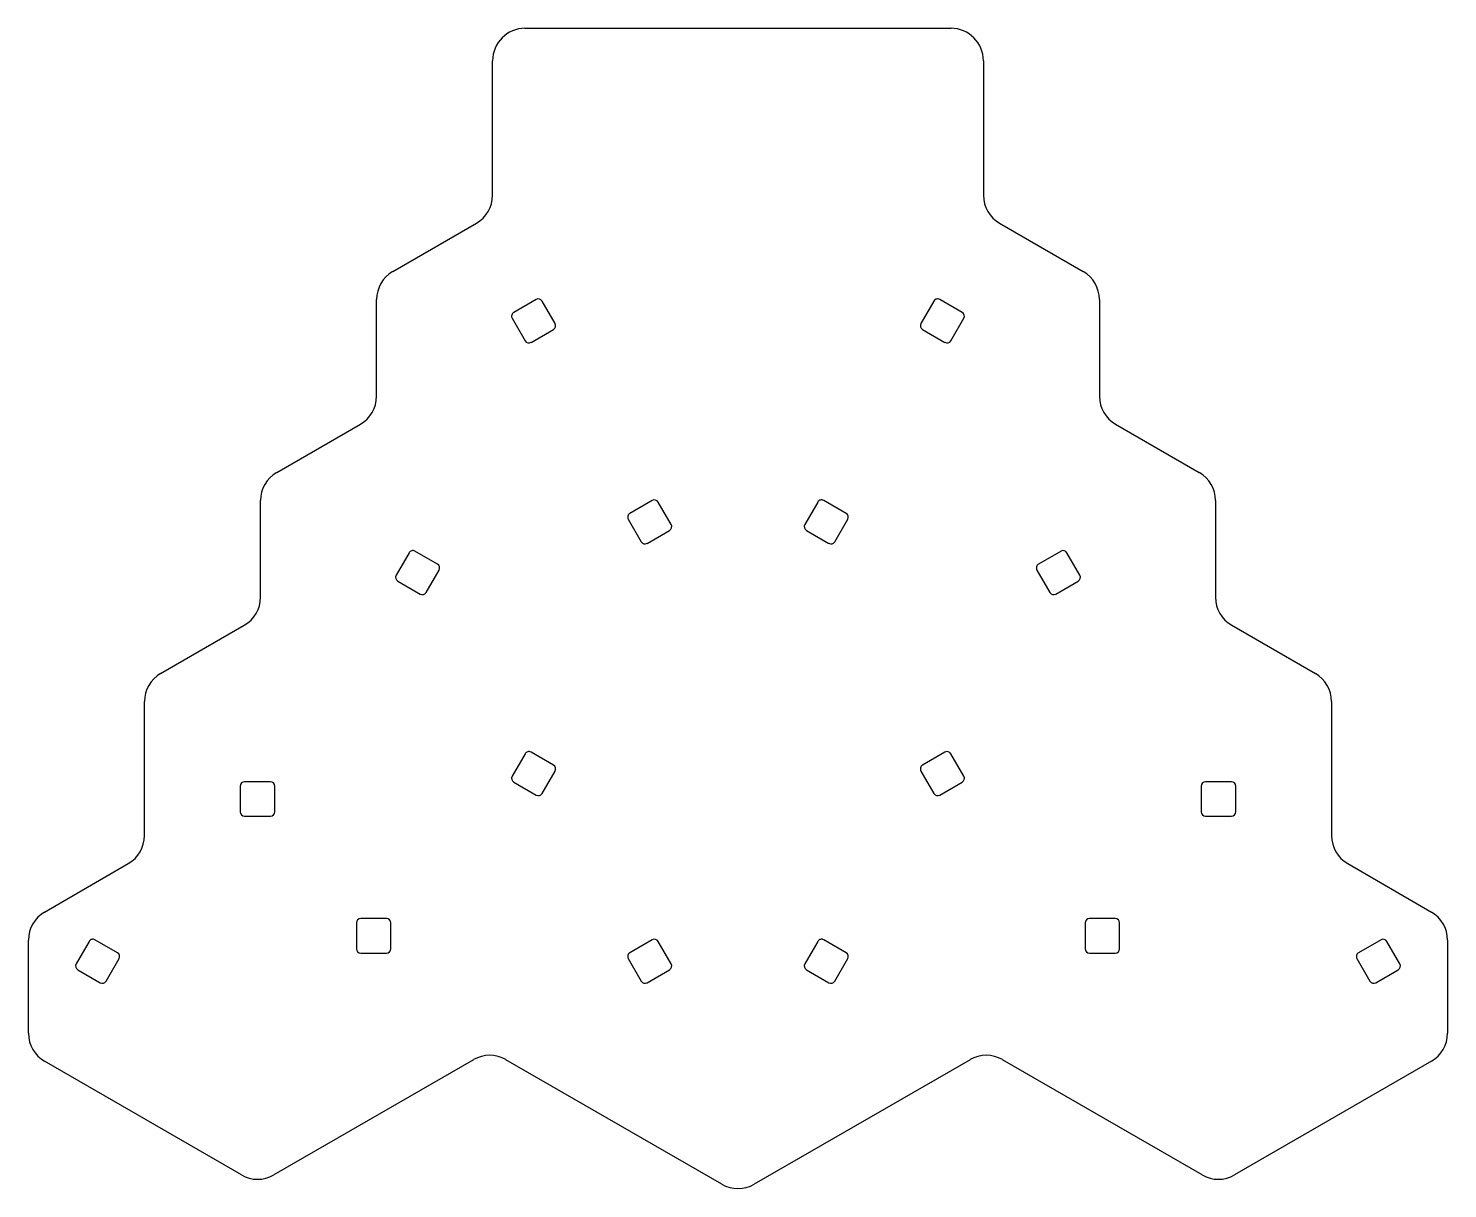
# Model space of a CAD drawing. Header units: millimetres. Extents: x 188 to 320, y -168 to -60.
import ezdxf

# ---------------------------------------------------------------- set-up
doc = ezdxf.new("R2010")
doc.units = ezdxf.units.MM

msp = doc.modelspace()

# ---------------------------------------------------------------- linework, layer by layer
for p, q in [((234.27, -60.31), (273.73, -60.31)), ((231.27, -75.77), (231.27, -63.31)), ((276.73, -63.31), (276.73, -75.77)), ((222.02, -82.84), (229.77, -78.37)), ((278.23, -78.37), (285.98, -82.84)), ((220.52, -94.39), (220.52, -85.44)), ((235.31, -85.42), (233.23, -86.62)), ((274.77, -86.62), (272.69, -85.42)), ((287.48, -85.44), (287.48, -94.39)), ((237.06, -87.65), (235.86, -85.57)), ((272.14, -85.57), (270.94, -87.65)), ((233.08, -87.17), (234.28, -89.25)), ((273.72, -89.25), (274.92, -87.17)), ((234.83, -89.4), (236.91, -88.2)), ((271.09, -88.2), (273.17, -89.4)), ((211.27, -101.46), (219.02, -96.99)), ((288.98, -96.99), (296.73, -101.46)), ((209.77, -113.01), (209.77, -104.06)), ((246.06, -104.04), (243.98, -105.24)), ((247.81, -106.27), (246.61, -104.19)), ((261.39, -104.19), (260.19, -106.27)), ((264.02, -105.24), (261.94, -104.04)), ((298.23, -104.06), (298.23, -113.01)), ((243.83, -105.79), (245.03, -107.87)), ((262.97, -107.87), (264.17, -105.79)), ((245.58, -108.02), (247.66, -106.82)), ((260.34, -106.82), (262.42, -108.02)), ((223.53, -108.89), (222.33, -110.97)), ((226.16, -109.94), (224.08, -108.74)), ((283.92, -108.74), (281.84, -109.94)), ((285.67, -110.97), (284.47, -108.89)), ((222.48, -111.52), (224.56, -112.72)), ((225.11, -112.57), (226.31, -110.49)), ((281.69, -110.49), (282.89, -112.57)), ((283.44, -112.72), (285.52, -111.52)), ((200.52, -120.08), (208.27, -115.61)), ((299.73, -115.61), (307.48, -120.08)), ((199.02, -135.09), (199.02, -122.68)), ((308.98, -122.68), (308.98, -135.09)), ((234.28, -127.51), (233.08, -129.59)), ((236.91, -128.56), (234.83, -127.36)), ((273.17, -127.36), (271.09, -128.56)), ((274.92, -129.59), (273.72, -127.51)), ((210.7, -130.1), (208.3, -130.1)), ((233.23, -130.14), (235.31, -131.34)), ((235.86, -131.19), (237.06, -129.11)), ((270.94, -129.11), (272.14, -131.19)), ((272.69, -131.34), (274.77, -130.14)), ((299.7, -130.1), (297.3, -130.1)), ((207.9, -130.5), (207.9, -132.9)), ((211.1, -132.9), (211.1, -130.5)), ((296.9, -130.5), (296.9, -132.9)), ((300.1, -132.9), (300.1, -130.5)), ((208.3, -133.3), (210.7, -133.3)), ((297.3, -133.3), (299.7, -133.3)), ((189.77, -142.17), (197.52, -137.69)), ((310.48, -137.69), (318.23, -142.17)), ((218.65, -143.18), (218.65, -145.58)), ((221.45, -142.78), (219.05, -142.78)), ((221.85, -145.58), (221.85, -143.18)), ((286.15, -143.18), (286.15, -145.58)), ((288.95, -142.78), (286.55, -142.78)), ((289.35, -145.58), (289.35, -143.18)), ((188.27, -153.4), (188.27, -144.77)), ((193.89, -144.89), (192.69, -146.97)), ((196.52, -145.95), (194.44, -144.75)), ((246.06, -144.75), (243.98, -145.95)), ((247.81, -146.97), (246.61, -144.89)), ((261.39, -144.89), (260.19, -146.97)), ((264.02, -145.95), (261.94, -144.75)), ((313.56, -144.75), (311.48, -145.95)), ((315.31, -146.97), (314.11, -144.89)), ((319.73, -144.77), (319.73, -153.4)), ((195.47, -148.57), (196.67, -146.49)), ((219.05, -145.98), (221.45, -145.98)), ((243.83, -146.49), (245.03, -148.57)), ((262.97, -148.57), (264.17, -146.49)), ((286.55, -145.98), (288.95, -145.98)), ((311.33, -146.49), (312.53, -148.57)), ((192.84, -147.52), (194.92, -148.72)), ((245.58, -148.72), (247.66, -147.52)), ((260.34, -147.52), (262.42, -148.72)), ((313.08, -148.72), (315.16, -147.52)), ((208, -166.53), (189.77, -156)), ((229.5, -155.85), (211, -166.53)), ((252.5, -167.39), (232.5, -155.85)), ((275.5, -155.85), (255.5, -167.39)), ((297, -166.53), (278.5, -155.85)), ((318.23, -156), (300, -166.53))]:
    msp.add_line(p, q)
for centre, radius, start, end in [((234.27, -63.31), 3, 90, 180), ((273.73, -63.31), 3, 0, 90), ((228.27, -75.77), 3, 300.0006, 0), ((279.73, -75.77), 3, 180, 239.9994), ((223.52, -85.44), 3, 120.0006, 180), ((284.48, -85.44), 3, 0, 59.9994), ((235.51, -85.77), 0.4, 30, 120), ((272.49, -85.77), 0.4, 60, 150), ((233.43, -86.97), 0.4, 120, 210), ((274.57, -86.97), 0.4, 330, 60), ((236.71, -87.85), 0.4, 300, 30), ((271.29, -87.85), 0.4, 150, 240), ((234.63, -89.05), 0.4, 210, 300), ((273.37, -89.05), 0.4, 240, 330), ((217.52, -94.39), 3, 300.0006, 0), ((290.48, -94.39), 3, 180, 239.9994), ((212.77, -104.06), 3, 120.0006, 180), ((295.23, -104.06), 3, 0, 59.9994), ((246.26, -104.39), 0.4, 30, 120), ((261.74, -104.39), 0.4, 60, 150), ((244.18, -105.59), 0.4, 120, 210), ((247.46, -106.47), 0.4, 300, 30), ((260.54, -106.47), 0.4, 150, 240), ((263.82, -105.59), 0.4, 330, 60), ((223.88, -109.09), 0.4, 60, 150), ((245.38, -107.67), 0.4, 210, 300), ((262.62, -107.67), 0.4, 240, 330), ((284.12, -109.09), 0.4, 30, 120), ((225.96, -110.29), 0.4, 330, 60), ((282.04, -110.29), 0.4, 120, 210), ((222.68, -111.17), 0.4, 150, 240), ((285.32, -111.17), 0.4, 300, 30), ((206.77, -113.01), 3, 300.0006, 0), ((224.76, -112.37), 0.4, 240, 330), ((283.24, -112.37), 0.4, 210, 300), ((301.23, -113.01), 3, 180, 239.9994), ((202.02, -122.68), 3, 120.0006, 180), ((305.98, -122.68), 3, 0, 59.9994), ((234.63, -127.71), 0.4, 60, 150), ((273.37, -127.71), 0.4, 30, 120), ((236.71, -128.91), 0.4, 330, 60), ((271.29, -128.91), 0.4, 120, 210), ((208.3, -130.5), 0.4, 90, 180), ((210.7, -130.5), 0.4, 0, 90), ((233.43, -129.79), 0.4, 150, 240), ((274.57, -129.79), 0.4, 300, 30), ((297.3, -130.5), 0.4, 90, 180), ((299.7, -130.5), 0.4, 0, 90), ((235.51, -130.99), 0.4, 240, 330), ((272.49, -130.99), 0.4, 210, 300), ((208.3, -132.9), 0.4, 180, 270), ((210.7, -132.9), 0.4, 270, 0), ((297.3, -132.9), 0.4, 180, 270), ((299.7, -132.9), 0.4, 270, 0), ((196.02, -135.09), 3, 300.0006, 0), ((311.98, -135.09), 3, 180, 239.9994), ((191.27, -144.77), 3, 120.0006, 180), ((219.05, -143.18), 0.4, 90, 180), ((221.45, -143.18), 0.4, 0, 90), ((286.55, -143.18), 0.4, 90, 180), ((288.95, -143.18), 0.4, 0, 90), ((316.73, -144.77), 3, 0, 59.9994), ((194.24, -145.09), 0.4, 60, 150), ((219.05, -145.58), 0.4, 180, 270), ((221.45, -145.58), 0.4, 270, 0), ((246.26, -145.09), 0.4, 30, 120), ((261.74, -145.09), 0.4, 60, 150), ((286.55, -145.58), 0.4, 180, 270), ((288.95, -145.58), 0.4, 270, 0), ((313.76, -145.09), 0.4, 30, 120), ((193.04, -147.17), 0.4, 150, 240), ((196.32, -146.29), 0.4, 330, 60), ((244.18, -146.29), 0.4, 120, 210), ((247.46, -147.17), 0.4, 300, 30), ((260.54, -147.17), 0.4, 150, 240), ((263.82, -146.29), 0.4, 330, 60), ((311.68, -146.29), 0.4, 120, 210), ((314.96, -147.17), 0.4, 300, 30), ((195.12, -148.37), 0.4, 240, 330), ((245.38, -148.37), 0.4, 210, 300), ((262.62, -148.37), 0.4, 240, 330), ((312.88, -148.37), 0.4, 210, 300), ((191.27, -153.4), 3, 180, 239.9994), ((316.73, -153.4), 3, 300.0006, 0), ((231, -158.44), 3, 59.9994, 120.0006), ((277, -158.44), 3, 59.9994, 120.0006), ((209.5, -163.93), 3, 239.9994, 300.0006), ((298.5, -163.93), 3, 239.9994, 300.0006), ((254, -164.79), 3, 239.9994, 300.0006)]:
    msp.add_arc(centre, radius, start, end)

doc.saveas('drawing.dxf')
